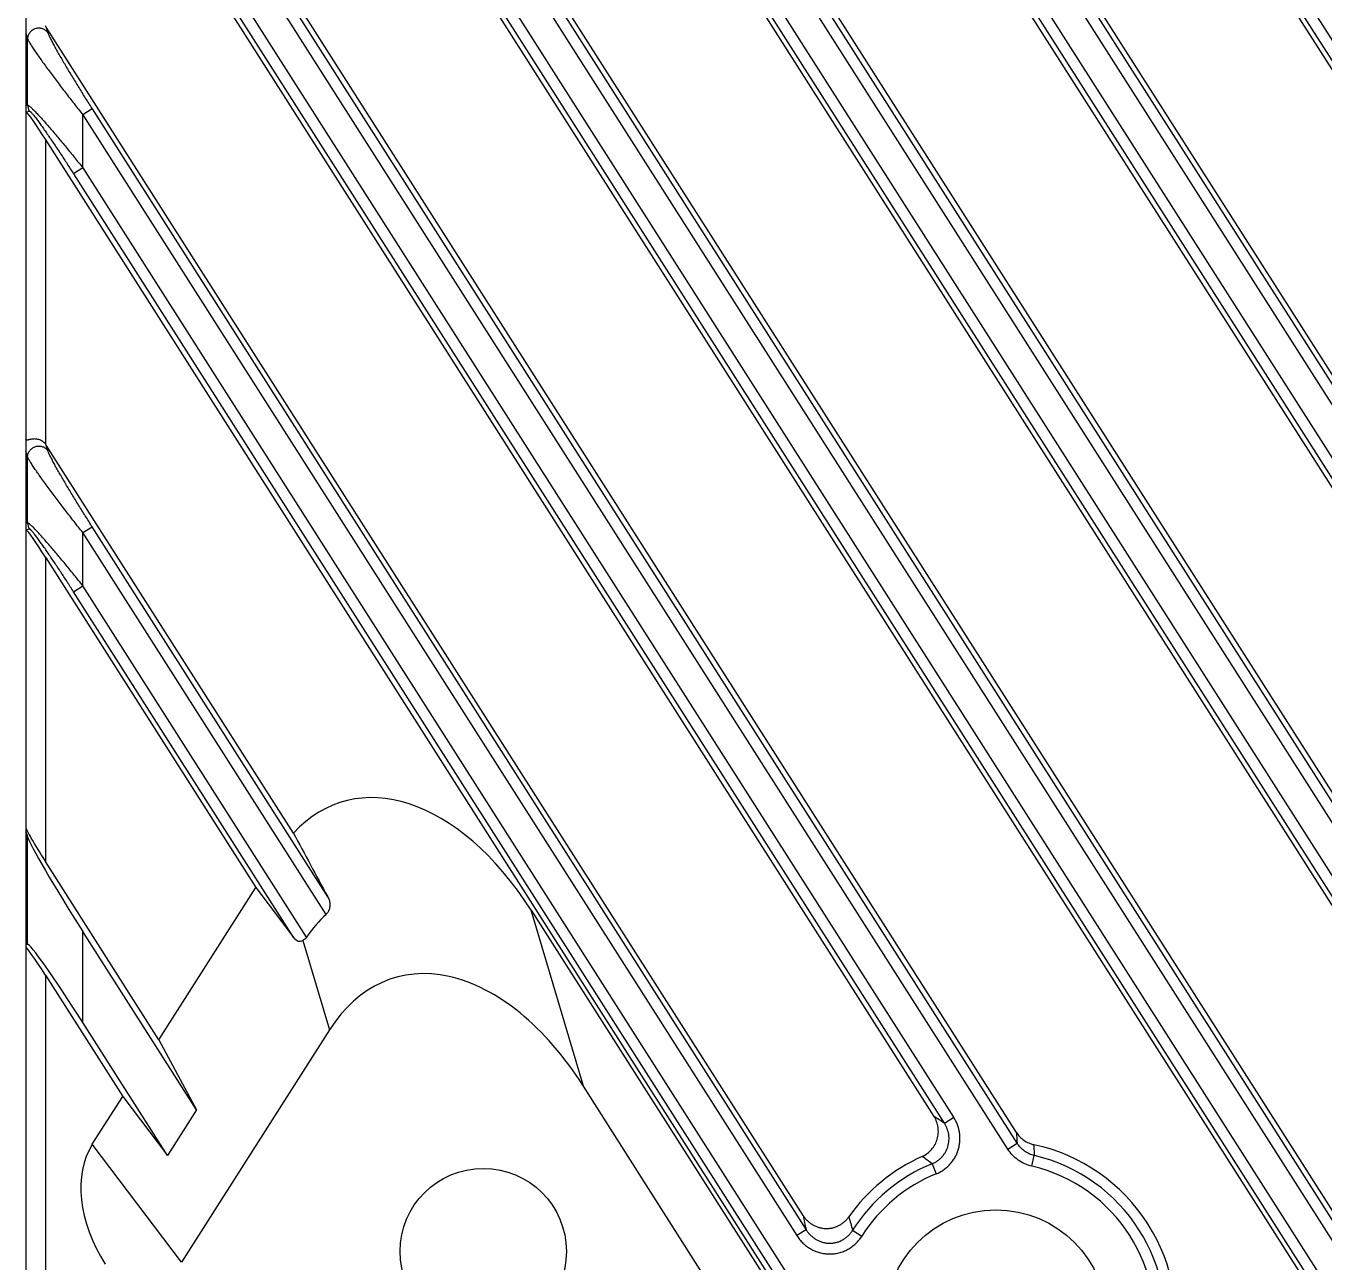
# Model space of a CAD drawing. Header units: millimetres. Extents: x 562 to 17351, y 2396 to 6995.
# Drawn here: x 2466.52 to 2513.36, y 3535.07 to 3579.67 of the extents above; entities that cross this region are included whole.
import ezdxf

# ---------------------------------------------------------------- set-up
doc = ezdxf.new("R2010")
doc.units = ezdxf.units.MM

msp = doc.modelspace()

# ---------------------------------------------------------------- linework, layer by layer
at = {"color": 7, "linetype": 'Continuous'}
for p, q in [((2466.52, 3845.454), (2466.52, 3508.454)), ((2467.22, 3650.956), (2557.876, 3508.654)), ((2557.373, 3509.791), (2468.235, 3649.709)), ((2557.709, 3510.005), (2468.571, 3649.924)), ((2550.88, 3508.654), (2471.602, 3633.096)), ((2549.325, 3510.005), (2472.88, 3630)), ((2549.661, 3510.219), (2473.217, 3630.214)), ((2471.354, 3629.391), (2548.272, 3508.654)), ((2548.105, 3510.005), (2472.88, 3628.084)), ((2547.769, 3509.791), (2472.544, 3627.869)), ((2541.276, 3508.654), (2471.602, 3618.02)), ((2540.057, 3510.219), (2473.217, 3615.138)), ((2539.721, 3510.005), (2472.88, 3614.924)), ((2471.354, 3614.315), (2538.668, 3508.654)), ((2538.164, 3509.791), (2472.544, 3612.794)), ((2538.501, 3510.005), (2472.88, 3613.008)), ((2531.672, 3508.654), (2471.602, 3602.945)), ((2530.453, 3510.219), (2473.217, 3600.063)), ((2470.93, 3599.905), (2529.063, 3508.654)), ((2530.117, 3510.005), (2472.88, 3599.849)), ((2528.56, 3509.791), (2472.544, 3597.719)), ((2528.896, 3510.005), (2472.88, 3597.933)), ((2502.257, 3539.751), (2467.254, 3594.694)), ((2501.949, 3539.145), (2468.571, 3591.538)), ((2502.285, 3539.359), (2468.907, 3591.752)), ((2467.22, 3590.654), (2499.281, 3540.328)), ((2499.659, 3540.081), (2468.235, 3589.408)), ((2499.996, 3540.295), (2468.571, 3589.622)), ((2466.52, 3579.405), (2466.579, 3579.202)), ((2494.561, 3536.756), (2467.254, 3579.619)), ((2467.254, 3579.619), (2467.313, 3579.417)), ((2466.579, 3576.811), (2466.579, 3579.202)), ((2466.52, 3576.794), (2466.579, 3576.811)), ((2466.532, 3576.565), (2466.641, 3576.597)), ((2468.907, 3576.677), (2468.571, 3576.463)), ((2468.907, 3576.677), (2494.668, 3536.24)), ((2468.571, 3574.547), (2468.571, 3576.463)), ((2468.571, 3576.463), (2494.332, 3536.026)), ((2467.22, 3575.579), (2467.22, 3564.59)), ((2509.855, 3508.654), (2467.22, 3575.579)), ((2468.571, 3574.547), (2468.235, 3574.333)), ((2468.235, 3574.333), (2509.352, 3509.791)), ((2468.571, 3574.547), (2509.688, 3510.005)), ((2467.313, 3564.341), (2467.254, 3564.544)), ((2476.168, 3550.551), (2467.254, 3564.544)), ((2466.579, 3564.127), (2466.52, 3564.329)), ((2466.579, 3561.735), (2466.579, 3564.127)), ((2466.579, 3561.735), (2466.52, 3561.718)), ((2468.571, 3561.387), (2468.907, 3561.601)), ((2477.411, 3548.253), (2468.907, 3561.601)), ((2466.532, 3561.49), (2466.641, 3561.521)), ((2468.571, 3559.471), (2468.571, 3561.387)), ((2477.346, 3547.613), (2468.571, 3561.387)), ((2467.22, 3560.503), (2467.22, 3549.522)), ((2467.22, 3560.503), (2474.814, 3548.582)), ((2468.235, 3559.257), (2468.571, 3559.471)), ((2476.191, 3546.769), (2468.235, 3559.257)), ((2476.646, 3546.796), (2468.571, 3559.471)), ((2466.52, 3550.621), (2466.579, 3550.419)), ((2466.579, 3546.544), (2466.579, 3550.419)), ((2471.317, 3543.091), (2467.22, 3549.522)), ((2471.317, 3543.091), (2474.814, 3548.582)), ((2474.814, 3548.582), (2476.191, 3546.769)), ((2484.747, 3547.764), (2499.298, 3524.924)), ((2486.632, 3541.418), (2484.747, 3547.764)), ((2472.669, 3540.561), (2468.571, 3546.994)), ((2468.571, 3543.714), (2468.571, 3546.994)), ((2476.514, 3546.674), (2477.473, 3543.448)), ((2466.52, 3546.527), (2466.579, 3546.544)), ((2467.22, 3545.428), (2470.012, 3541.044)), ((2467.22, 3545.428), (2467.22, 3533.728)), ((2471.624, 3538.921), (2468.571, 3543.714)), ((2477.473, 3543.448), (2472.137, 3535.074)), ((2471.317, 3543.091), (2472.669, 3540.561)), ((2497.425, 3524.477), (2486.632, 3541.418)), ((2468.914, 3539.32), (2470.012, 3541.044)), ((2470.012, 3541.044), (2471.624, 3538.921)), ((2472.669, 3540.561), (2471.624, 3538.921)), ((2499.659, 3540.081), (2499.996, 3540.295)), ((2472.137, 3535.074), (2468.914, 3539.32)), ((2501.949, 3539.145), (2502.285, 3539.359)), ((2502.891, 3539.308), (2502.904, 3538.913)), ((2499.212, 3538.62), (2499.361, 3538.255)), ((2502.815, 3538.529), (2502.904, 3538.913)), ((2494.668, 3536.24), (2494.332, 3536.026)), ((2496.347, 3536.22), (2496.68, 3536.01))]:
    msp.add_line(p, q, dxfattribs=at)
for centre, radius in [((2483.02, 3535.454), 3), ((2501.52, 3532.954), 4)]:
    msp.add_circle(centre, radius, dxfattribs=at)
for centre, radius, start, end in [((2466.98, 3576.812), 0.402, 180.1282, 212.3718), ((2466.98, 3561.736), 0.402, 180.1282, 212.3718), ((2468.683, 3492.976), 56.378, 56.6713, 57.1308), ((2635.449, 3549.161), 133.524, 184.04112, 184.20977), ((2501.52, 3532.954), 6.5, 347.1762, 77.8238), ((2501.52, 3532.954), 6.5, 114.1626, 144.7775), ((2501.52, 3532.954), 6.117, 112.1573, 147.7289), ((2479.38, 3512.519), 32.78, 52.7708, 53.5427), ((2501.52, 3532.954), 6.117, 348.0813, 76.9187), ((2501.52, 3532.954), 5.724, 112.1573, 147.7289), ((2501.52, 3532.954), 5.724, 348.0813, 76.9187), ((2532.795, 3544.422), 38.996, 191.338, 192.1117), ((2522.601, 3543.959), 27.371, 195.3731, 196.4236)]:
    msp.add_arc(centre, radius, start, end, dxfattribs=at)
for centre, major_axis, ratio, start_param, end_param in [((2466.921, 3579.394), (-0.117, 0.402), 0.954439, -1.274405, -1.134443), ((2467.22, 3575.465), (-0.698, 1.104), 0.046753, -1.496981, -0.118001), ((2466.921, 3564.319), (-0.117, 0.402), 0.954439, -1.274405, -1.134443), ((2467.22, 3560.389), (-0.698, 1.104), 0.046753, -1.496981, -0.118001), ((2480.765, 3542.13), (-2.835, 9.544), 0.602666, -1.127854, 0.341339), ((2467.22, 3549.636), (-0.698, 1.104), 0.046753, 0.073815, 1.644612), ((2468.571, 3547.32), (-1.995, 3.155), 0.046753, 0.161082, 1.644612), ((2479.882, 3545.103), (-13.636, 24.957), 0.023371, 1.337982, 1.431485), ((2481.708, 3538.957), (-2.835, 9.544), 0.602666, 0.29007, 0.4519), ((2468.571, 3543.388), (-1.995, 3.155), 0.046753, -1.496981, -0.013451), ((2476.406, 3547.172), (0, 0.526), 0.63707, -3.839724, -2.813643), ((2467.22, 3545.314), (-0.698, 1.104), 0.046753, -1.496981, 0.073815), ((2482.651, 3535.784), (-2.835, 9.544), 0.602666, -1.127854, 0.481922), ((2472.071, 3536.378), (-2.652, 3.493), 0.684108, 0.247768, 1.451017)]:
    msp.add_ellipse(centre, major_axis=major_axis, ratio=ratio, start_param=start_param, end_param=end_param, dxfattribs=at)
for points, knots in [([(2467.313, 3579.417), (2467.302, 3579.433), (2467.276, 3579.466), (2467.23, 3579.507), (2467.177, 3579.54), (2467.12, 3579.565), (2467.059, 3579.581), (2466.996, 3579.587), (2466.932, 3579.584), (2466.87, 3579.571), (2466.81, 3579.548), (2466.754, 3579.517), (2466.705, 3579.478), (2466.661, 3579.432), (2466.626, 3579.38), (2466.6, 3579.323), (2466.584, 3579.264), (2466.579, 3579.223), (2466.579, 3579.202)], [0, 0, 0, 0, 0.061114, 0.122614, 0.184534, 0.246921, 0.309743, 0.372937, 0.436398, 0.5, 0.563602, 0.627063, 0.690257, 0.753079, 0.815466, 0.877386, 0.938886, 1, 1, 1, 1]), ([(2467.313, 3579.417), (2467.315, 3579.411), (2467.319, 3579.398), (2467.33, 3579.369), (2467.347, 3579.328), (2467.372, 3579.273), (2467.402, 3579.211), (2467.436, 3579.144), (2467.487, 3579.045), (2467.558, 3578.914), (2467.65, 3578.749), (2467.748, 3578.576), (2467.852, 3578.397), (2467.96, 3578.214), (2468.071, 3578.027), (2468.224, 3577.773), (2468.42, 3577.452), (2468.661, 3577.065), (2468.825, 3576.806), (2468.907, 3576.677)], [0, 0, 0, 0, 0.005901, 0.012735, 0.028952, 0.048163, 0.069902, 0.093761, 0.1194, 0.174923, 0.234768, 0.297789, 0.363198, 0.430435, 0.499095, 0.568871, 0.710853, 0.85493, 1, 1, 1, 1]), ([(2466.579, 3579.202), (2466.581, 3579.197), (2466.585, 3579.186), (2466.597, 3579.16), (2466.616, 3579.123), (2466.644, 3579.073), (2466.678, 3579.017), (2466.716, 3578.954), (2466.776, 3578.861), (2466.86, 3578.736), (2466.971, 3578.576), (2467.091, 3578.405), (2467.22, 3578.227), (2467.356, 3578.042), (2467.497, 3577.852), (2467.692, 3577.592), (2467.944, 3577.262), (2468.254, 3576.863), (2468.465, 3576.596), (2468.571, 3576.463)], [0, 0, 0, 0, 0.00509, 0.010986, 0.025069, 0.041978, 0.061422, 0.083117, 0.106791, 0.15915, 0.216898, 0.278823, 0.34401, 0.411766, 0.481566, 0.552988, 0.699417, 0.848964, 1, 1, 1, 1]), ([(2466.52, 3576.563), (2466.52, 3576.564), (2466.52, 3576.566), (2466.52, 3576.568), (2466.521, 3576.569), (2466.523, 3576.57), (2466.525, 3576.569), (2466.527, 3576.568), (2466.53, 3576.567), (2466.531, 3576.566), (2466.532, 3576.565)], [0, 0, 0, 0, 0.134296, 0.239838, 0.325336, 0.408088, 0.50825, 0.637794, 0.80127, 1, 1, 1, 1]), ([(2466.579, 3576.811), (2466.581, 3576.811), (2466.585, 3576.811), (2466.593, 3576.809), (2466.603, 3576.804), (2466.615, 3576.797), (2466.628, 3576.788), (2466.649, 3576.772), (2466.679, 3576.747), (2466.718, 3576.711), (2466.763, 3576.668), (2466.812, 3576.619), (2466.865, 3576.564), (2466.922, 3576.505), (2467.003, 3576.417), (2467.11, 3576.299), (2467.243, 3576.148), (2467.382, 3575.989), (2467.525, 3575.821), (2467.671, 3575.649), (2467.82, 3575.471), (2467.969, 3575.291), (2468.119, 3575.107), (2468.321, 3574.859), (2468.471, 3574.672), (2468.571, 3574.547)], [0, 0, 0, 0, 0.002036, 0.004765, 0.008306, 0.012701, 0.017956, 0.024063, 0.038745, 0.05652, 0.077106, 0.100208, 0.125538, 0.152825, 0.181822, 0.244102, 0.310933, 0.381227, 0.454167, 0.529124, 0.605619, 0.683271, 0.76177, 0.840872, 1, 1, 1, 1]), ([(2466.641, 3576.597), (2466.643, 3576.597), (2466.646, 3576.597), (2466.65, 3576.596), (2466.656, 3576.593), (2466.664, 3576.588), (2466.674, 3576.579), (2466.686, 3576.569), (2466.7, 3576.555), (2466.715, 3576.539), (2466.738, 3576.514), (2466.769, 3576.478), (2466.808, 3576.43), (2466.851, 3576.375), (2466.897, 3576.315), (2466.945, 3576.251), (2467.013, 3576.159), (2467.101, 3576.037), (2467.208, 3575.884), (2467.319, 3575.724), (2467.431, 3575.559), (2467.545, 3575.39), (2467.66, 3575.218), (2467.775, 3575.044), (2467.89, 3574.868), (2468.044, 3574.631), (2468.159, 3574.452), (2468.235, 3574.333)], [0, 0, 0, 0, 0.001988, 0.003277, 0.004801, 0.008605, 0.013451, 0.019328, 0.026206, 0.034036, 0.042764, 0.062675, 0.085465, 0.110691, 0.137955, 0.166932, 0.197336, 0.261568, 0.329268, 0.399486, 0.471568, 0.545042, 0.619552, 0.694837, 0.77068, 0.84692, 1, 1, 1, 1]), ([(2467.22, 3564.59), (2467.204, 3564.609), (2467.17, 3564.643), (2467.112, 3564.686), (2467.049, 3564.719), (2466.984, 3564.743), (2466.918, 3564.758), (2466.855, 3564.766), (2466.796, 3564.766), (2466.741, 3564.762), (2466.698, 3564.755), (2466.667, 3564.748), (2466.64, 3564.741), (2466.615, 3564.734), (2466.592, 3564.727), (2466.577, 3564.723), (2466.564, 3564.719), (2466.552, 3564.717), (2466.542, 3564.717), (2466.533, 3564.72), (2466.526, 3564.726), (2466.522, 3564.735), (2466.52, 3564.747), (2466.52, 3564.755), (2466.52, 3564.76)], [0, 0, 0, 0, 0.092092, 0.18383, 0.274482, 0.363041, 0.448376, 0.529457, 0.605459, 0.675766, 0.739913, 0.769539, 0.797439, 0.847676, 0.869774, 0.889641, 0.907107, 0.922074, 0.934647, 0.945489, 0.956057, 0.968087, 0.982675, 1, 1, 1, 1]), ([(2466.579, 3564.127), (2466.579, 3564.147), (2466.584, 3564.188), (2466.6, 3564.248), (2466.626, 3564.304), (2466.661, 3564.356), (2466.705, 3564.402), (2466.754, 3564.441), (2466.81, 3564.473), (2466.87, 3564.495), (2466.932, 3564.508), (2466.996, 3564.512), (2467.059, 3564.506), (2467.12, 3564.49), (2467.177, 3564.465), (2467.23, 3564.431), (2467.276, 3564.39), (2467.302, 3564.358), (2467.313, 3564.341)], [0, 0, 0, 0, 0.061113, 0.122614, 0.184534, 0.246921, 0.309743, 0.372936, 0.436398, 0.5, 0.563602, 0.627064, 0.690257, 0.753079, 0.815466, 0.877386, 0.938887, 1, 1, 1, 1]), ([(2468.571, 3561.387), (2468.465, 3561.521), (2468.254, 3561.788), (2467.944, 3562.187), (2467.692, 3562.517), (2467.497, 3562.777), (2467.356, 3562.966), (2467.22, 3563.151), (2467.091, 3563.33), (2466.971, 3563.5), (2466.86, 3563.66), (2466.776, 3563.786), (2466.716, 3563.879), (2466.678, 3563.941), (2466.644, 3563.997), (2466.616, 3564.047), (2466.597, 3564.084), (2466.585, 3564.11), (2466.581, 3564.122), (2466.579, 3564.127)], [0, 0, 0, 0, 0.151037, 0.300586, 0.447016, 0.518439, 0.588237, 0.655992, 0.721178, 0.783101, 0.840848, 0.893205, 0.916879, 0.938573, 0.958018, 0.974928, 0.989013, 0.994909, 1, 1, 1, 1]), ([(2468.907, 3561.601), (2468.825, 3561.731), (2468.661, 3561.989), (2468.42, 3562.376), (2468.224, 3562.697), (2468.071, 3562.951), (2467.96, 3563.138), (2467.852, 3563.322), (2467.748, 3563.501), (2467.65, 3563.674), (2467.558, 3563.839), (2467.487, 3563.97), (2467.436, 3564.068), (2467.402, 3564.136), (2467.372, 3564.197), (2467.347, 3564.252), (2467.33, 3564.294), (2467.319, 3564.322), (2467.315, 3564.335), (2467.313, 3564.341)], [0, 0, 0, 0, 0.145071, 0.289149, 0.431131, 0.500908, 0.569567, 0.636803, 0.702211, 0.76523, 0.825074, 0.880596, 0.906233, 0.930094, 0.951832, 0.971044, 0.987264, 0.994099, 1, 1, 1, 1]), ([(2468.571, 3559.471), (2468.471, 3559.597), (2468.321, 3559.784), (2468.119, 3560.032), (2467.969, 3560.215), (2467.82, 3560.396), (2467.671, 3560.573), (2467.525, 3560.746), (2467.382, 3560.913), (2467.243, 3561.073), (2467.11, 3561.224), (2467.003, 3561.342), (2466.922, 3561.429), (2466.865, 3561.489), (2466.812, 3561.544), (2466.763, 3561.593), (2466.718, 3561.636), (2466.679, 3561.672), (2466.649, 3561.697), (2466.628, 3561.713), (2466.615, 3561.722), (2466.603, 3561.729), (2466.593, 3561.733), (2466.585, 3561.736), (2466.581, 3561.736), (2466.579, 3561.735)], [0, 0, 0, 0, 0.159125, 0.238223, 0.316727, 0.394381, 0.470878, 0.545834, 0.61877, 0.689065, 0.755896, 0.818173, 0.847169, 0.874456, 0.899785, 0.922889, 0.943475, 0.96125, 0.975933, 0.982041, 0.987297, 0.991693, 0.995234, 0.997964, 1, 1, 1, 1]), ([(2466.52, 3561.488), (2466.52, 3561.489), (2466.52, 3561.49), (2466.52, 3561.492), (2466.521, 3561.494), (2466.523, 3561.494), (2466.525, 3561.494), (2466.527, 3561.493), (2466.53, 3561.492), (2466.531, 3561.49), (2466.532, 3561.49)], [0, 0, 0, 0, 0.134285, 0.239811, 0.32531, 0.408071, 0.508221, 0.637767, 0.801257, 1, 1, 1, 1]), ([(2468.235, 3559.257), (2468.159, 3559.377), (2468.044, 3559.555), (2467.89, 3559.792), (2467.775, 3559.968), (2467.66, 3560.142), (2467.545, 3560.314), (2467.431, 3560.483), (2467.319, 3560.648), (2467.208, 3560.808), (2467.101, 3560.961), (2467.013, 3561.083), (2466.945, 3561.175), (2466.897, 3561.24), (2466.851, 3561.299), (2466.808, 3561.354), (2466.769, 3561.403), (2466.738, 3561.439), (2466.715, 3561.464), (2466.7, 3561.48), (2466.686, 3561.493), (2466.674, 3561.504), (2466.664, 3561.512), (2466.656, 3561.518), (2466.65, 3561.52), (2466.646, 3561.522), (2466.643, 3561.522), (2466.641, 3561.521)], [0, 0, 0, 0, 0.153079, 0.229318, 0.305164, 0.380451, 0.454965, 0.528436, 0.600519, 0.670738, 0.738434, 0.802663, 0.833068, 0.862042, 0.889307, 0.914531, 0.937321, 0.957232, 0.96596, 0.973791, 0.980669, 0.986547, 0.991394, 0.995199, 0.996723, 0.998012, 1, 1, 1, 1]), ([(2477.411, 3548.253), (2477.436, 3548.207), (2477.475, 3548.107), (2477.491, 3547.971), (2477.479, 3547.858), (2477.454, 3547.77), (2477.412, 3547.685), (2477.37, 3547.635), (2477.346, 3547.613)], [0, 0, 0, 0, 0.227078, 0.464087, 0.589087, 0.719873, 0.857282, 1, 1, 1, 1]), ([(2476.646, 3546.796), (2476.628, 3546.771), (2476.589, 3546.724), (2476.54, 3546.688), (2476.514, 3546.674)], [0, 0, 0, 0, 0.513569, 1, 1, 1, 1]), ([(2498.859, 3538.884), (2498.924, 3538.913), (2499.047, 3538.986), (2499.205, 3539.131), (2499.328, 3539.308), (2499.409, 3539.506), (2499.446, 3539.718), (2499.437, 3539.932), (2499.383, 3540.14), (2499.319, 3540.268), (2499.281, 3540.328)], [0, 0, 0, 0, 0.125002, 0.249996, 0.374989, 0.499982, 0.624978, 0.749979, 0.874984, 1, 1, 1, 1]), ([(2499.212, 3538.62), (2499.246, 3538.633), (2499.313, 3538.664), (2499.406, 3538.72), (2499.493, 3538.787), (2499.572, 3538.864), (2499.642, 3538.948), (2499.701, 3539.041), (2499.75, 3539.139), (2499.787, 3539.242), (2499.812, 3539.349), (2499.826, 3539.457), (2499.827, 3539.567), (2499.813, 3539.712), (2499.765, 3539.889), (2499.699, 3540.02), (2499.659, 3540.081)], [0, 0, 0, 0, 0.062516, 0.125059, 0.18761, 0.250176, 0.312748, 0.375323, 0.437895, 0.500458, 0.56301, 0.625545, 0.688062, 0.750558, 0.875309, 1, 1, 1, 1]), ([(2499.361, 3538.255), (2499.408, 3538.274), (2499.5, 3538.317), (2499.63, 3538.397), (2499.751, 3538.491), (2499.86, 3538.598), (2499.957, 3538.716), (2500.04, 3538.844), (2500.109, 3538.98), (2500.161, 3539.124), (2500.198, 3539.272), (2500.218, 3539.423), (2500.222, 3539.576), (2500.209, 3539.728), (2500.179, 3539.878), (2500.134, 3540.024), (2500.073, 3540.164), (2500.023, 3540.252), (2499.996, 3540.295)], [0, 0, 0, 0, 0.062496, 0.125, 0.187497, 0.249996, 0.312495, 0.374993, 0.437492, 0.499991, 0.56249, 0.624989, 0.687489, 0.749989, 0.81249, 0.874989, 0.9375, 1, 1, 1, 1]), ([(2502.257, 3539.751), (2502.292, 3539.695), (2502.374, 3539.59), (2502.526, 3539.46), (2502.699, 3539.363), (2502.826, 3539.322), (2502.891, 3539.308)], [0, 0, 0, 0, 0.250015, 0.500013, 0.750005, 1, 1, 1, 1]), ([(2502.815, 3538.529), (2502.727, 3538.549), (2502.554, 3538.608), (2502.317, 3538.745), (2502.11, 3538.924), (2501.998, 3539.068), (2501.949, 3539.145)], [0, 0, 0, 0, 0.249994, 0.49997, 0.749958, 1, 1, 1, 1]), ([(2502.904, 3538.913), (2502.841, 3538.928), (2502.717, 3538.97), (2502.547, 3539.07), (2502.4, 3539.2), (2502.32, 3539.304), (2502.285, 3539.359)], [0, 0, 0, 0, 0.250152, 0.500188, 0.750122, 1, 1, 1, 1]), ([(2494.561, 3536.756), (2494.583, 3536.722), (2494.63, 3536.656), (2494.713, 3536.566), (2494.806, 3536.486), (2494.907, 3536.418), (2495.016, 3536.363), (2495.131, 3536.321), (2495.25, 3536.294), (2495.372, 3536.282), (2495.494, 3536.285), (2495.615, 3536.304), (2495.732, 3536.337), (2495.845, 3536.385), (2495.951, 3536.447), (2496.048, 3536.521), (2496.135, 3536.606), (2496.186, 3536.67), (2496.21, 3536.703)], [0, 0, 0, 0, 0.062496, 0.125005, 0.187502, 0.250003, 0.312503, 0.375004, 0.437504, 0.500003, 0.562502, 0.625002, 0.687501, 0.75, 0.8125, 0.874996, 0.937504, 1, 1, 1, 1]), ([(2494.332, 3536.026), (2494.363, 3535.977), (2494.432, 3535.882), (2494.551, 3535.753), (2494.685, 3535.64), (2494.832, 3535.544), (2494.99, 3535.466), (2495.156, 3535.409), (2495.328, 3535.374), (2495.503, 3535.36), (2495.679, 3535.37), (2495.851, 3535.401), (2496.019, 3535.455), (2496.178, 3535.53), (2496.326, 3535.624), (2496.461, 3535.737), (2496.58, 3535.865), (2496.649, 3535.96), (2496.68, 3536.01)], [0, 0, 0, 0, 0.062501, 0.125004, 0.187504, 0.250005, 0.312504, 0.375003, 0.437502, 0.5, 0.562497, 0.624995, 0.687493, 0.749992, 0.812491, 0.874991, 0.937497, 1, 1, 1, 1]), ([(2494.668, 3536.24), (2494.69, 3536.205), (2494.739, 3536.136), (2494.823, 3536.043), (2494.918, 3535.96), (2495.023, 3535.889), (2495.135, 3535.831), (2495.254, 3535.788), (2495.377, 3535.761), (2495.503, 3535.75), (2495.63, 3535.755), (2495.754, 3535.778), (2495.875, 3535.817), (2495.989, 3535.871), (2496.095, 3535.94), (2496.192, 3536.022), (2496.277, 3536.115), (2496.325, 3536.184), (2496.347, 3536.22)], [0, 0, 0, 0, 0.06236, 0.124747, 0.187159, 0.249602, 0.312077, 0.374583, 0.437117, 0.499674, 0.562246, 0.624826, 0.687404, 0.74997, 0.812518, 0.87504, 0.937538, 1, 1, 1, 1])]:
    msp.add_open_spline(points, degree=3, knots=knots, dxfattribs=at)

doc.saveas('drawing.dxf')
